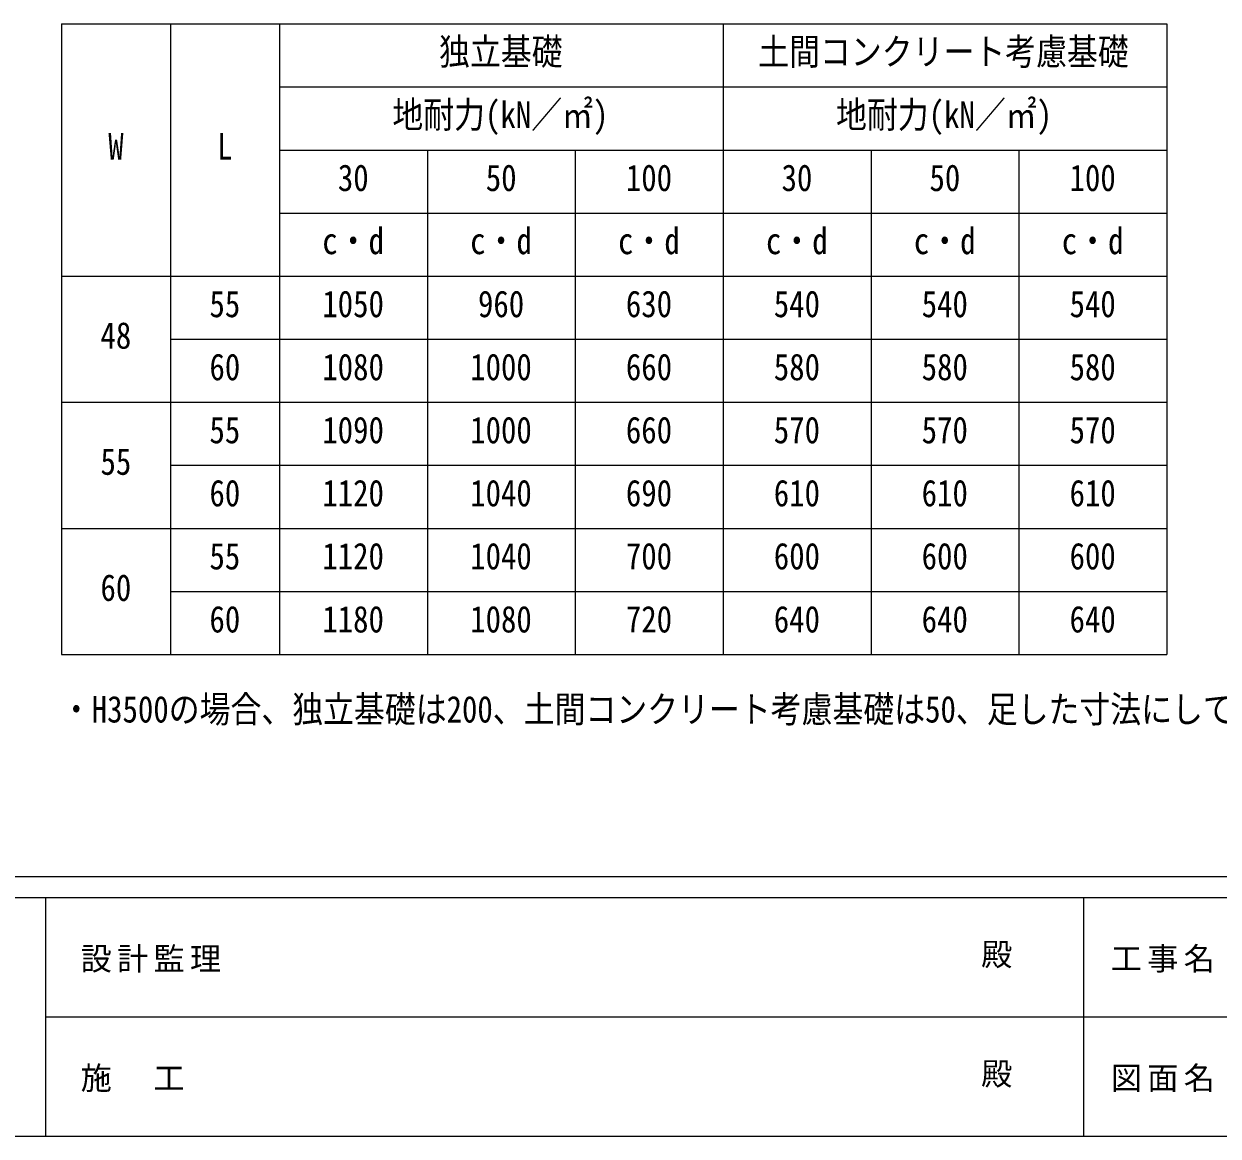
# Model space of a CAD drawing. Units: millimetres at full size, sheet at 1:50; details may follow other scales. Extents: x -14053 to 14053, y -9700 to 9700.
# Drawn here: x -5853 to -99, y -9700 to -4343 of the extents above; entities that cross this region are included whole.
import ezdxf
from ezdxf.enums import TextEntityAlignment as Align

# ---------------------------------------------------------------- set-up
doc = ezdxf.new("R2010")
doc.units = ezdxf.units.MM
doc.header["$LTSCALE"] = 50
doc.layers.add('0-D', color=7, linetype='Continuous', lineweight=9)
doc.layers.add('F-0', color=7, linetype='Continuous', lineweight=9)
doc.styles.add('ＭＳ ゴシック', font='')
doc.styles.get('ＭＳ ゴシック').set_extended_font_data('MS Gothic')

msp = doc.modelspace()

# ---------------------------------------------------------------- linework, layer by layer
at = {"layer": '0-D'}
for p, q in [((-5671.24, -4342.53), (-346.24, -4342.53)), ((-5671.24, -4342.53), (-5671.24, -7380.03)), ((-5146.24, -4342.53), (-5146.24, -7380.03)), ((-4621.24, -4342.53), (-4621.24, -7380.03)), ((-2483.74, -4342.53), (-2483.74, -7380.03)), ((-346.24, -4342.53), (-346.24, -7380.03)), ((-4621.24, -4646.28), (-346.24, -4646.28)), ((-4621.24, -4950.03), (-346.24, -4950.03)), ((-3908.74, -4950.03), (-3908.74, -7380.03)), ((-3196.24, -4950.03), (-3196.24, -7380.03)), ((-1771.24, -4950.03), (-1771.24, -7380.03)), ((-1058.74, -4950.03), (-1058.74, -7380.03)), ((-4621.24, -5253.78), (-346.24, -5253.78)), ((-5671.24, -5557.53), (-346.24, -5557.53)), ((-5146.24, -5861.28), (-346.24, -5861.28)), ((-5671.24, -6165.03), (-346.24, -6165.03)), ((-5146.24, -6468.78), (-346.24, -6468.78)), ((-5671.24, -6772.53), (-346.24, -6772.53)), ((-5146.24, -7076.28), (-346.24, -7076.28)), ((-5671.24, -7380.03), (-346.24, -7380.03))]:
    msp.add_line(p, q, dxfattribs=at)
at = {"layer": 'F-0', "color": 5, "lineweight": 5}
for p, q in [((-14053.43, -8450), (13346.57, -8450)), ((-14053.43, -8550), (8901.98, -8550)), ((-5748.03, -8550), (-5748.03, -9700)), ((-748.03, -8550), (-748.03, -9700)), ((-5748.03, -9125), (4501.97, -9125)), ((-14053.43, -9700), (13346.57, -9700))]:
    msp.add_line(p, q, dxfattribs=at)

# ---------------------------------------------------------------- texts
at = {"layer": '0-D', "style": 'ＭＳ ゴシック', "width": 0.85}
for s, p in [('独立基礎', (-3852.49, -4578.78)), ('土間コンクリート考慮基礎', (-2314.99, -4578.78)), ('地耐力(kN／㎡)', (-4077.49, -4882.53)), ('地耐力(kN／㎡)', (-1939.99, -4882.53)), ('W', (-5446.24, -5034.4)), ('L', (-4921.24, -5034.4)), ('30', (-4339.99, -5186.28)), ('50', (-3627.49, -5186.28)), ('100', (-2952.49, -5186.28)), ('30', (-2202.49, -5186.28)), ('50', (-1489.99, -5186.28)), ('100', (-814.99, -5186.28)), ('c・d', (-4414.99, -5490.03)), ('c・d', (-3702.49, -5490.03)), ('c・d', (-2989.99, -5490.03)), ('c・d', (-2277.49, -5490.03)), ('c・d', (-1564.99, -5490.03)), ('c・d', (-852.49, -5490.03)), ('55', (-4958.74, -5793.78)), ('1050', (-4414.99, -5793.78)), ('960', (-3664.99, -5793.78)), ('630', (-2952.49, -5793.78)), ('540', (-2239.99, -5793.78)), ('540', (-1527.49, -5793.78)), ('540', (-814.99, -5793.78)), ('48', (-5483.74, -5945.65)), ('60', (-4958.74, -6097.53)), ('1080', (-4414.99, -6097.53)), ('1000', (-3702.49, -6097.53)), ('660', (-2952.49, -6097.53)), ('580', (-2239.99, -6097.53)), ('580', (-1527.49, -6097.53)), ('580', (-814.99, -6097.53)), ('55', (-4958.74, -6401.28)), ('1090', (-4414.99, -6401.28)), ('1000', (-3702.49, -6401.28)), ('660', (-2952.49, -6401.28)), ('570', (-2239.99, -6401.28)), ('570', (-1527.49, -6401.28)), ('570', (-814.99, -6401.28)), ('55', (-5483.74, -6553.15)), ('60', (-4958.74, -6705.03)), ('1120', (-4414.99, -6705.03)), ('1040', (-3702.49, -6705.03)), ('690', (-2952.49, -6705.03)), ('610', (-2239.99, -6705.03)), ('610', (-1527.49, -6705.03)), ('610', (-814.99, -6705.03)), ('55', (-4958.74, -7008.78)), ('1120', (-4414.99, -7008.78)), ('1040', (-3702.49, -7008.78)), ('700', (-2952.49, -7008.78)), ('600', (-2239.99, -7008.78)), ('600', (-1527.49, -7008.78)), ('600', (-814.99, -7008.78)), ('60', (-5483.74, -7160.65)), ('60', (-4958.74, -7312.53)), ('1180', (-4414.99, -7312.53)), ('1080', (-3702.49, -7312.53)), ('720', (-2952.49, -7312.53)), ('640', (-2239.99, -7312.53)), ('640', (-1527.49, -7312.53)), ('640', (-814.99, -7312.53)), ('・H3500の場合、独立基礎は200、土間コンクリート考慮基礎は50、足した寸法にしてください。', (-5674.58, -7746.37))]:
    msp.add_text(s, height=128.3, dxfattribs=at).set_placement(p, align=Align.BOTTOM_LEFT)
at = {"layer": 'F-0', "style": 'ＭＳ ゴシック'}
for p in [(-1240.88, -8912.5), (-1240.88, -9487.5)]:
    msp.add_text('殿', height=110, dxfattribs=at).set_placement(p, align=Align.BOTTOM_LEFT)
at = {"layer": 'F-0', "char_height": 110, "attachment_point": 7, "style": 'ＭＳ ゴシック'}
for s, insert in [('\\T1.17;設計監理', (-5579.15, -8912.5)), ('\\T1.17;工事名', (-616.19, -8912.5)), ('\\T1.17;施\u3000工', (-5579.15, -9487.5)), ('\\T1.17;図面名', (-616.19, -9487.5))]:
    msp.add_mtext(s, dxfattribs=dict(at, insert=insert))

doc.saveas('drawing.dxf')
